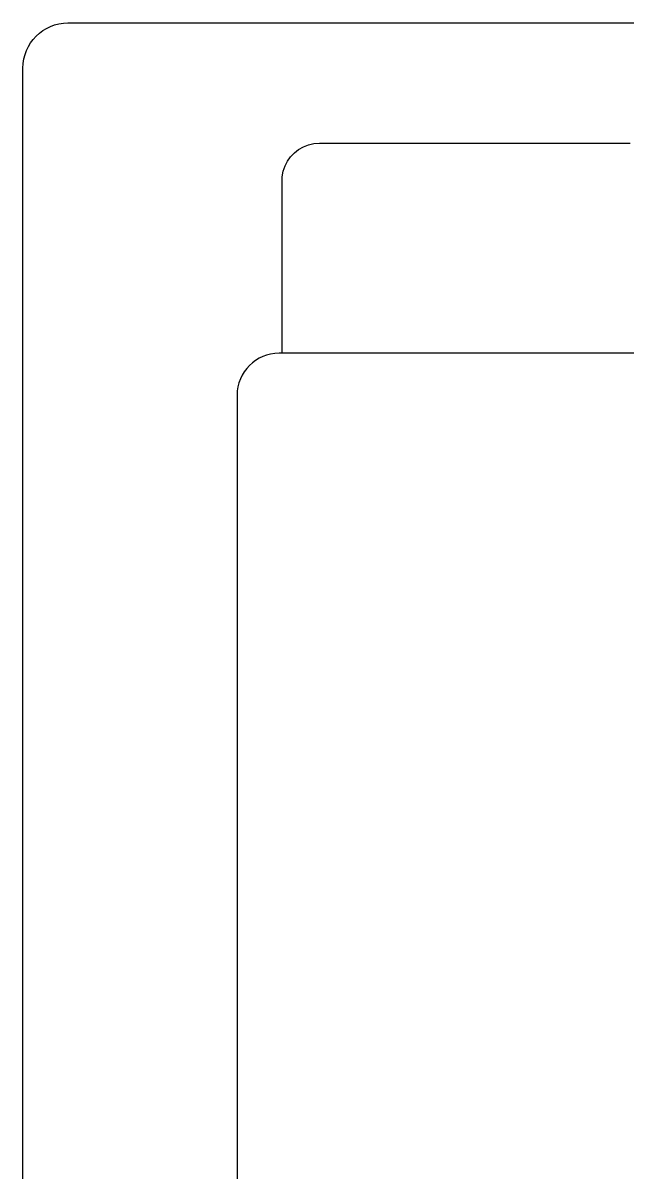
# Model space of a CAD drawing. Extents: x 1 to 47.7, y 0.2 to 35.
# Drawn here: x 16.628 to 18.641, y 16.997 to 20.825 of the extents above; entities that cross this region are included whole.
import ezdxf

# ---------------------------------------------------------------- set-up
doc = ezdxf.new("R2010")
doc.units = 0
doc.header["$MEASUREMENT"] = 0
doc.layers.add('3_1__VERTICAL_RACK_MOUNT__', color=7, linetype='CONTINUOUS')
doc.layers.add('3_2__VERTICAL_PANEL_MOUNT_', color=7, linetype='CONTINUOUS')

msp = doc.modelspace()

# ---------------------------------------------------------------- linework, layer by layer
at = {"layer": '3_1__VERTICAL_RACK_MOUNT__'}
for points in [[(18.6979, 19.725), (18.5923, 19.725), (18.4905, 19.725), (18.3927, 19.725), (18.2989, 19.725), (18.2095, 19.725), (18.1664, 19.725), (18.1244, 19.725), (18.0836, 19.725), (18.044, 19.725), (18.0056, 19.725), (17.9684, 19.725), (17.9324, 19.725), (17.8977, 19.725), (17.8642, 19.725), (17.8321, 19.725), (17.8012, 19.725), (17.7717, 19.725), (17.7436, 19.725), (17.7168, 19.725), (17.6914, 19.725), (17.6674, 19.725), (17.6449, 19.725), (17.6238, 19.725), (17.6042, 19.725), (17.5861, 19.725), (17.5695, 19.725), (17.5545, 19.725), (17.541, 19.725), (17.5291, 19.725), (17.5188, 19.725), (17.5101, 19.725), (17.5031, 19.725), (17.4977, 19.725), (17.494, 19.725), (17.492, 19.725), (17.4916, 19.7251), (17.4916, 19.7266), (17.4916, 19.73), (17.4916, 19.735), (17.4916, 19.7416), (17.4916, 19.7497), (17.4916, 19.7592), (17.4916, 19.7701), (17.4916, 19.7822), (17.4916, 19.7955), (17.4916, 19.8251), (17.4916, 19.8584), (17.4916, 19.8944), (17.4916, 19.9326), (17.4916, 20.0125), (17.4916, 20.0924), (17.4916, 20.1306), (17.4916, 20.1666), (17.4916, 20.1998), (17.4916, 20.2295), (17.4916, 20.2427), (17.4916, 20.2549), (17.4916, 20.2657), (17.4916, 20.2753), (17.4916, 20.2834), (17.4916, 20.29), (17.4916, 20.295), (17.4916, 20.2983), (17.4916, 20.2999), (17.4916, 20.3008), (17.4916, 20.3032), (17.4922, 20.3128), (17.4955, 20.3312), (17.5014, 20.3486), (17.5097, 20.3648), (17.5201, 20.3795), (17.5325, 20.3925), (17.5467, 20.4036), (17.5624, 20.4127), (17.5794, 20.4194), (17.5975, 20.4235), (17.6166, 20.425), (17.6166, 20.425), (17.6174, 20.425), (17.6199, 20.425), (17.6241, 20.425), (17.6298, 20.425), (17.6372, 20.425), (17.6462, 20.425), (17.6567, 20.425), (17.6687, 20.425), (17.6823, 20.425), (17.6974, 20.425), (17.714, 20.425), (17.7321, 20.425), (17.7516, 20.425), (17.7725, 20.425), (17.7948, 20.425), (17.8185, 20.425), (17.8436, 20.425), (17.87, 20.425), (17.8978, 20.425), (17.9269, 20.425), (17.9572, 20.425), (17.9888, 20.425), (18.0217, 20.425), (18.0558, 20.425), (18.0911, 20.425), (18.1276, 20.425), (18.1653, 20.425), (18.2041, 20.425), (18.2852, 20.425), (18.3705, 20.425), (18.4601, 20.425), (18.5538, 20.425), (18.6513, 20.425)], [(18.6551, 19.725), (18.5849, 19.725), (18.5165, 19.725), (18.4497, 19.725), (18.3848, 19.725), (18.3217, 19.725), (18.2604, 19.725), (18.2012, 19.725), (18.1438, 19.725), (18.0885, 19.725), (18.0353, 19.725), (17.9842, 19.725), (17.9595, 19.725), (17.9353, 19.725), (17.9117, 19.725), (17.8886, 19.725), (17.8661, 19.725), (17.8442, 19.725), (17.8229, 19.725), (17.8021, 19.725), (17.7819, 19.725), (17.7624, 19.725), (17.7434, 19.725), (17.725, 19.725), (17.7073, 19.725), (17.6902, 19.725), (17.6737, 19.725), (17.6578, 19.725), (17.6426, 19.725), (17.6281, 19.725), (17.6141, 19.725), (17.6009, 19.725), (17.5883, 19.725), (17.5763, 19.725), (17.5651, 19.725), (17.5545, 19.725), (17.5446, 19.725), (17.5355, 19.725), (17.527, 19.725), (17.5192, 19.725), (17.5121, 19.725), (17.5058, 19.725), (17.5001, 19.725), (17.4952, 19.725), (17.4911, 19.725), (17.4877, 19.725), (17.485, 19.725), (17.4831, 19.725), (17.4819, 19.725), (17.4816, 19.725), (17.4672, 19.7243), (17.4533, 19.7221), (17.4399, 19.7187), (17.4271, 19.714), (17.4148, 19.7081), (17.4033, 19.7011), (17.3925, 19.693), (17.3826, 19.684), (17.3735, 19.674), (17.3655, 19.6632), (17.3585, 19.6517), (17.3526, 19.6395), (17.3479, 19.6266), (17.3444, 19.6132), (17.3423, 19.5993), (17.3416, 19.585), (17.3416, 19.5842), (17.3416, 19.5818), (17.3416, 19.5779), (17.3416, 19.5724), (17.3416, 19.5654), (17.3416, 19.5569), (17.3416, 19.5468), (17.3416, 19.5353), (17.3416, 19.5222), (17.3416, 19.5077), (17.3416, 19.4918), (17.3416, 19.4743), (17.3416, 19.4555), (17.3416, 19.4352), (17.3416, 19.4135), (17.3416, 19.3904), (17.3416, 19.366), (17.3416, 19.3401), (17.3416, 19.3129), (17.3416, 19.2843), (17.3416, 19.2544), (17.3416, 19.2232), (17.3416, 19.1907), (17.3416, 19.1568), (17.3416, 19.1217), (17.3416, 19.0853), (17.3416, 19.0476), (17.3416, 19.0087), (17.3416, 18.9685), (17.3416, 18.9271), (17.3416, 18.8845), (17.3416, 18.8407), (17.3416, 18.7957), (17.3416, 18.7496), (17.3416, 18.7022), (17.3416, 18.6538), (17.3416, 18.6041), (17.3416, 18.5534), (17.3416, 18.5015), (17.3416, 18.4485), (17.3416, 18.3945), (17.3416, 18.3393), (17.3416, 18.2831), (17.3416, 18.2259), (17.3416, 18.1676), (17.3416, 18.1083), (17.3416, 18.0479), (17.3416, 17.9866), (17.3416, 17.9242), (17.3416, 17.8609), (17.3416, 17.7966), (17.3416, 17.7314), (17.3416, 17.6652), (17.3416, 17.5981), (17.3416, 17.5301), (17.3416, 17.4612), (17.3416, 17.3914), (17.3416, 17.3207), (17.3416, 17.2491), (17.3416, 17.1767), (17.3416, 17.1034), (17.3416, 17.0293), (17.3416, 16.9544)]]:
    msp.add_lwpolyline(points, dxfattribs=at)
at = {"layer": '3_2__VERTICAL_PANEL_MOUNT_'}
msp.add_lwpolyline([(16.628, 16.9152), (16.628, 17.0072), (16.628, 17.0984), (16.628, 17.1888), (16.628, 17.2784), (16.628, 17.3671), (16.628, 17.455), (16.628, 17.542), (16.628, 17.6281), (16.628, 17.7134), (16.628, 17.7977), (16.628, 17.8811), (16.628, 17.9636), (16.628, 18.0451), (16.628, 18.1257), (16.628, 18.2053), (16.628, 18.2839), (16.628, 18.3615), (16.628, 18.4381), (16.628, 18.5137), (16.628, 18.5882), (16.628, 18.6616), (16.628, 18.734), (16.628, 18.8053), (16.628, 18.8754), (16.628, 18.9445), (16.628, 19.0124), (16.628, 19.0792), (16.628, 19.1449), (16.628, 19.2093), (16.628, 19.2726), (16.628, 19.3347), (16.628, 19.3955), (16.628, 19.4552), (16.628, 19.5136), (16.628, 19.5707), (16.628, 19.6266), (16.628, 19.6812), (16.628, 19.7345), (16.628, 19.7865), (16.628, 19.8371), (16.628, 19.8864), (16.628, 19.9344), (16.628, 19.981), (16.628, 20.0262), (16.628, 20.07), (16.628, 20.1124), (16.628, 20.1534), (16.628, 20.193), (16.628, 20.2311), (16.628, 20.2677), (16.628, 20.3029), (16.628, 20.3365), (16.628, 20.3687), (16.628, 20.3993), (16.628, 20.4284), (16.628, 20.456), (16.628, 20.482), (16.628, 20.5064), (16.628, 20.5292), (16.628, 20.5505), (16.628, 20.5701), (16.628, 20.5881), (16.628, 20.6044), (16.628, 20.6191), (16.628, 20.6321), (16.628, 20.6434), (16.628, 20.653), (16.628, 20.6609), (16.628, 20.667), (16.628, 20.6714), (16.628, 20.6741), (16.628, 20.675), (16.6288, 20.6903), (16.6311, 20.7052), (16.6348, 20.7196), (16.6398, 20.7334), (16.6461, 20.7465), (16.6536, 20.7589), (16.6623, 20.7704), (16.672, 20.7811), (16.6826, 20.7907), (16.6942, 20.7994), (16.7065, 20.8069), (16.7196, 20.8132), (16.7334, 20.8183), (16.7478, 20.8219), (16.7627, 20.8242), (16.778, 20.825), (16.7785, 20.825), (16.7798, 20.825), (16.7821, 20.825), (16.7852, 20.825), (16.7892, 20.825), (16.794, 20.825), (16.7997, 20.825), (16.8063, 20.825), (16.8137, 20.825), (16.8219, 20.825), (16.831, 20.825), (16.8409, 20.825), (16.8516, 20.825), (16.8632, 20.825), (16.8755, 20.825), (16.8886, 20.825), (16.9026, 20.825), (16.9173, 20.825), (16.9327, 20.825), (16.949, 20.825), (16.966, 20.825), (16.9838, 20.825), (17.0023, 20.825), (17.0215, 20.825), (17.0415, 20.825), (17.0622, 20.825), (17.0836, 20.825), (17.1058, 20.825), (17.1286, 20.825), (17.1521, 20.825), (17.1764, 20.825), (17.2013, 20.825), (17.2269, 20.825), (17.2531, 20.825), (17.28, 20.825), (17.3076, 20.825), (17.3358, 20.825), (17.3647, 20.825), (17.3942, 20.825), (17.4243, 20.825), (17.4551, 20.825), (17.4864, 20.825), (17.5184, 20.825), (17.5509, 20.825), (17.5841, 20.825), (17.6178, 20.825), (17.6521, 20.825), (17.687, 20.825), (17.7225, 20.825), (17.7585, 20.825), (17.795, 20.825), (17.8321, 20.825), (17.8698, 20.825), (17.9079, 20.825), (17.9466, 20.825), (17.9858, 20.825), (18.0255, 20.825), (18.0657, 20.825), (18.1064, 20.825), (18.1476, 20.825), (18.2314, 20.825), (18.3171, 20.825), (18.4045, 20.825), (18.4938, 20.825), (18.5847, 20.825), (18.6772, 20.825)], dxfattribs=at)

doc.saveas('drawing.dxf')
